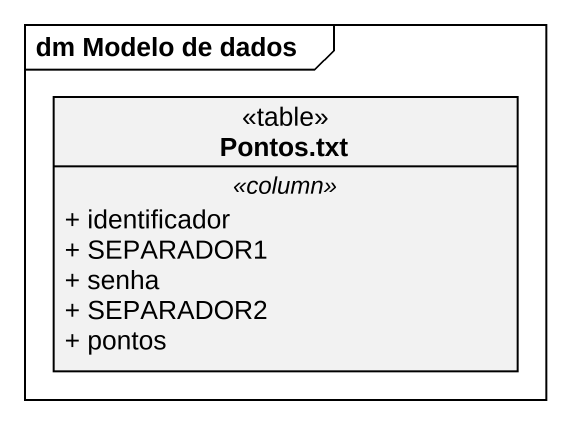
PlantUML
@startuml
mainframe dm Modelo de dados
hide circle
hide empty members
skinparam classAttributeIconSize 0
class "Pontos.txt" as Pontos_txt <<table>> {
  .. <<column>> ..
  + identificador
  + SEPARADOR1
  + senha
  + SEPARADOR2
  + pontos
}
@enduml
